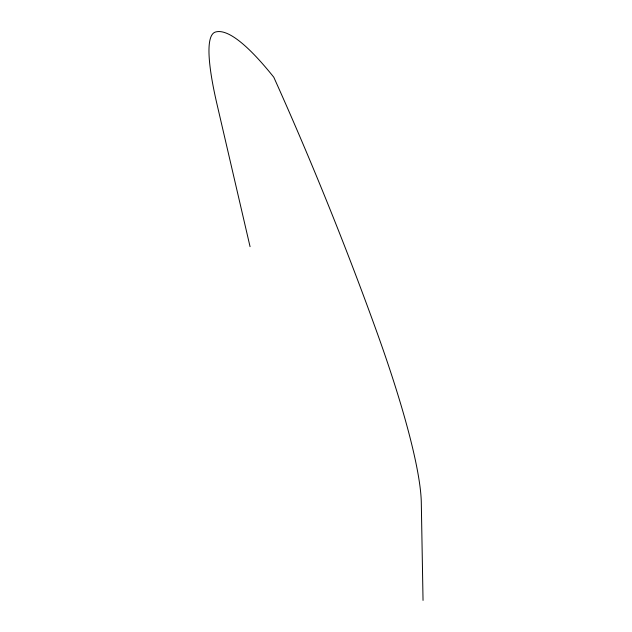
<?xml version="1.0" encoding="UTF-8"?>
<svg xmlns="http://www.w3.org/2000/svg" width="632" height="632" viewBox="0 0 632 632"><rect width="100%" height="100%" fill="white"/><g stroke="black" fill="none" stroke-linecap="round" stroke-linejoin="round"><path stroke-width="0.95" d="M250.059 246.662L216.918 103.877A264.927 38.007 67.8 0 1 215.504 32.027A554.92 77.341 66 0 1 273.79 77.222A457.805 56.596 68.1 0 1 377.486 333.822A264.927 38.007 67.8 0 1 421.299 502.527L423.037 600.4"/></g></svg>
